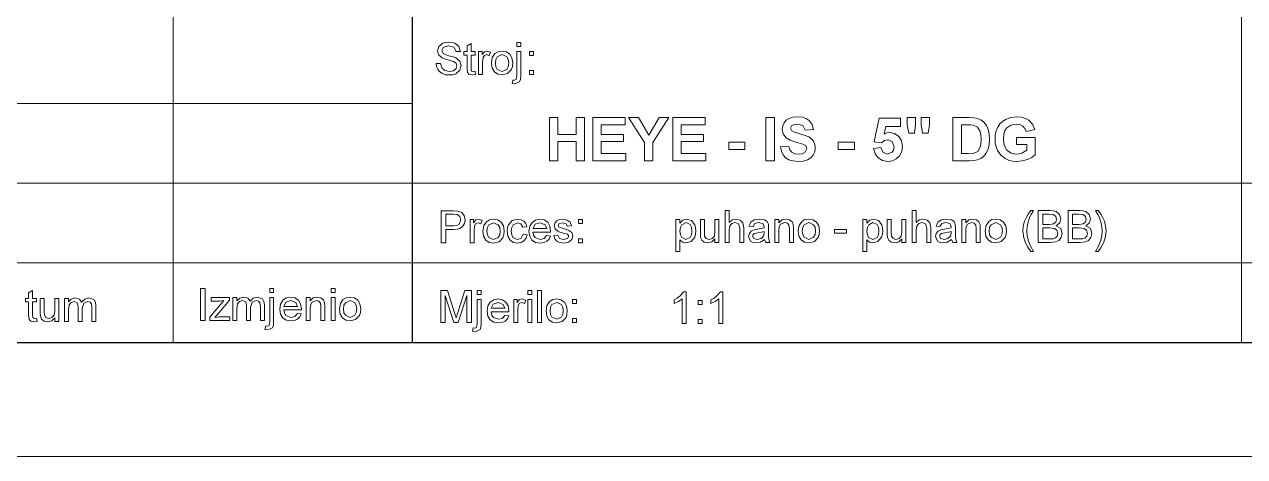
# Model space of a CAD drawing. Extents: x 0 to 297, y 0 to 420.
# Drawn here: x 207.2 to 260.7, y 0 to 19 of the extents above; entities that cross this region are included whole.
import ezdxf

# ---------------------------------------------------------------- set-up
doc = ezdxf.new("R2010")
doc.units = 0

msp = doc.modelspace()

# ---------------------------------------------------------------- linework, layer by layer
at = {"color": 7, "lineweight": 13}
for p, q in [((213.711, 40), (213.711, 5)), ((260.611, 40), (260.611, 5)), ((224.211, 15.5), (142.421, 15.5)), ((142.421, 12), (292, 12)), ((142.421, 8.5), (292, 8.5)), ((0, 0), (297, 0))]:
    msp.add_line(p, q, dxfattribs=at)
at = {"color": 7, "lineweight": 30}
for p, q in [((224.211, 40), (224.211, 5)), ((20, 5), (292, 5))]:
    msp.add_line(p, q, dxfattribs=at)
at = {"color": 7, "lineweight": 13}
for points in [[(225.256, 17.252), (225.45, 17.252), (225.505, 17.065), (225.638, 16.947), (225.841, 16.902), (226.018, 16.936), (226.132, 17.03), (226.17, 17.151), (226.134, 17.261), (226.015, 17.341), (225.781, 17.41), (225.625, 17.456), (225.52, 17.498), (225.365, 17.628), (225.314, 17.801), (225.374, 17.999), (225.548, 18.138), (225.669, 18.174), (225.803, 18.186), (225.948, 18.173), (226.075, 18.137), (226.257, 17.993), (226.325, 17.777), (226.131, 17.777), (226.04, 17.966), (225.81, 18.03), (225.581, 17.968), (225.508, 17.818), (225.56, 17.693), (225.65, 17.643), (225.822, 17.592), (226.002, 17.544), (226.12, 17.503), (226.305, 17.361), (226.364, 17.163), (226.3, 16.954), (226.118, 16.801), (225.991, 16.76), (225.849, 16.747), (225.676, 16.761), (225.533, 16.806), (225.419, 16.88), (225.332, 16.984), (225.277, 17.11)], [(226.967, 16.913), (226.986, 16.762), (226.856, 16.747), (226.711, 16.776), (226.638, 16.852), (226.617, 17.05), (226.617, 17.622), (226.481, 17.622), (226.481, 17.777), (226.617, 17.777), (226.617, 18.027), (226.792, 18.129), (226.792, 17.777), (226.967, 17.777), (226.967, 17.622), (226.792, 17.622), (226.792, 17.04), (226.801, 16.947), (226.831, 16.914), (226.891, 16.902)], [(227.122, 16.766), (227.122, 17.777), (227.278, 17.777), (227.278, 17.642), (227.38, 17.767), (227.483, 17.797), (227.647, 17.749), (227.591, 17.592), (227.476, 17.641), (227.383, 17.607), (227.324, 17.511), (227.297, 17.307), (227.297, 16.766)], [(227.686, 17.272), (227.725, 17.514), (227.84, 17.685), (227.983, 17.769), (228.154, 17.797), (228.34, 17.763), (228.489, 17.661), (228.587, 17.499), (228.62, 17.286), (228.605, 17.113), (228.562, 16.981), (228.394, 16.808), (228.154, 16.747), (227.964, 16.78), (227.815, 16.882), (227.719, 17.047)], [(228.589, 16.377), (228.621, 16.527), (228.697, 16.513), (228.77, 16.548), (228.795, 16.721), (228.795, 17.777), (228.97, 17.777), (228.97, 16.712), (228.958, 16.554), (228.922, 16.453), (228.72, 16.358)], [(228.795, 17.991), (228.795, 18.166), (228.97, 18.166), (228.97, 17.991)], [(229.351, 17.602), (229.351, 17.777), (229.526, 17.777), (229.526, 17.602)], [(227.861, 17.272), (227.882, 17.11), (227.944, 16.994), (228.154, 16.902), (228.362, 16.995), (228.424, 17.112), (228.445, 17.277), (228.424, 17.435), (228.361, 17.549), (228.154, 17.641), (227.944, 17.549), (227.882, 17.434)], [(229.351, 16.766), (229.351, 16.941), (229.526, 16.941), (229.526, 16.766)], [(230.238, 12.981), (230.238, 14.881), (230.608, 14.881), (230.608, 14.142), (231.4, 14.142), (231.4, 14.881), (231.769, 14.881), (231.769, 12.981), (231.4, 12.981), (231.4, 13.826), (230.608, 13.826), (230.608, 12.981)], [(232.138, 12.981), (232.138, 14.881), (233.563, 14.881), (233.563, 14.565), (232.508, 14.565), (232.508, 14.142), (233.484, 14.142), (233.484, 13.826), (232.508, 13.826), (232.508, 13.298), (233.59, 13.298), (233.59, 12.981)], [(234.408, 12.981), (234.408, 13.781), (233.709, 14.881), (234.141, 14.881), (234.592, 14.099), (235.044, 14.881), (235.477, 14.881), (234.777, 13.778), (234.777, 12.981)], [(235.648, 12.981), (235.648, 14.881), (237.073, 14.881), (237.073, 14.565), (236.018, 14.565), (236.018, 14.142), (236.994, 14.142), (236.994, 13.826), (236.018, 13.826), (236.018, 13.298), (237.1, 13.298), (237.1, 12.981)], [(239.738, 12.981), (239.738, 14.881), (240.108, 14.881), (240.108, 12.981)], [(240.372, 13.588), (240.741, 13.615), (240.792, 13.461), (240.878, 13.355), (241, 13.292), (241.158, 13.272), (241.321, 13.29), (241.438, 13.347), (241.533, 13.523), (241.494, 13.634), (241.357, 13.713), (241.248, 13.746), (241.053, 13.799), (240.793, 13.887), (240.624, 13.991), (240.494, 14.165), (240.451, 14.375), (240.471, 14.516), (240.53, 14.648), (240.627, 14.76), (240.759, 14.841), (240.924, 14.891), (241.12, 14.908), (241.331, 14.891), (241.505, 14.84), (241.64, 14.757), (241.773, 14.58), (241.823, 14.353), (241.454, 14.327), (241.354, 14.529), (241.125, 14.591), (240.984, 14.574), (240.878, 14.524), (240.82, 14.408), (240.876, 14.295), (240.997, 14.233), (241.22, 14.167), (241.457, 14.098), (241.624, 14.028), (241.74, 13.945), (241.828, 13.837), (241.884, 13.701), (241.902, 13.537), (241.88, 13.38), (241.812, 13.234), (241.704, 13.11), (241.558, 13.024), (241.374, 12.972), (241.149, 12.955), (240.929, 12.973), (240.746, 13.027), (240.6, 13.117), (240.49, 13.241), (240.414, 13.398)], [(244.462, 13.521), (244.779, 13.562), (244.878, 13.35), (245.067, 13.272), (245.274, 13.353), (245.338, 13.455), (245.359, 13.598), (245.283, 13.828), (245.083, 13.905), (244.938, 13.872), (244.809, 13.773), (244.488, 13.814), (244.7, 14.855), (245.65, 14.855), (245.65, 14.485), (244.998, 14.485), (244.928, 14.154), (245.047, 14.205), (245.169, 14.222), (245.385, 14.179), (245.566, 14.05), (245.688, 13.853), (245.729, 13.606), (245.695, 13.39), (245.594, 13.199), (245.455, 13.063), (245.285, 12.982), (245.084, 12.955), (244.847, 12.993), (244.659, 13.108), (244.527, 13.288)], [(246.004, 14.195), (245.94, 14.555), (245.94, 14.881), (246.309, 14.881), (246.309, 14.555), (246.254, 14.195)], [(246.611, 14.195), (246.547, 14.555), (246.547, 14.881), (246.916, 14.881), (246.916, 14.555), (246.861, 14.195)], [(247.945, 14.881), (248.654, 14.881), (248.865, 14.872), (249.019, 14.845), (249.176, 14.777), (249.309, 14.67), (249.415, 14.53), (249.492, 14.362), (249.539, 14.159), (249.555, 13.913), (249.54, 13.695), (249.496, 13.509), (249.409, 13.321), (249.29, 13.173), (249.172, 13.086), (249.018, 13.021), (248.868, 12.991), (248.675, 12.981), (247.945, 12.981)], [(248.315, 14.565), (248.315, 13.298), (248.622, 13.298), (248.87, 13.316), (249.036, 13.396), (249.144, 13.58), (249.175, 13.732), (249.186, 13.93), (249.175, 14.126), (249.144, 14.271), (249.027, 14.456), (248.837, 14.546), (248.71, 14.56), (248.5, 14.565)], [(250.743, 13.694), (250.743, 14.01), (251.561, 14.01), (251.561, 13.239), (251.414, 13.133), (251.213, 13.041), (250.984, 12.976), (250.752, 12.955), (250.563, 12.969), (250.391, 13.01), (250.235, 13.079), (250.042, 13.23), (249.904, 13.435), (249.842, 13.593), (249.805, 13.761), (249.793, 13.938), (249.806, 14.127), (249.848, 14.302), (249.916, 14.462), (250.011, 14.603), (250.132, 14.72), (250.278, 14.814), (250.482, 14.884), (250.73, 14.908), (250.948, 14.891), (251.131, 14.842), (251.28, 14.76), (251.442, 14.585), (251.534, 14.353), (251.165, 14.274), (251.105, 14.406), (251.01, 14.506), (250.882, 14.57), (250.725, 14.591), (250.494, 14.551), (250.315, 14.43), (250.23, 14.306), (250.179, 14.147), (250.162, 13.954), (250.179, 13.745), (250.231, 13.575), (250.318, 13.442), (250.498, 13.314), (250.726, 13.272), (250.85, 13.284), (250.976, 13.321), (251.191, 13.441), (251.191, 13.694)], [(238.102, 13.483), (238.102, 13.799), (238.815, 13.799), (238.815, 13.483)], [(242.905, 13.483), (242.905, 13.799), (243.618, 13.799), (243.618, 13.483)], [(225.484, 9.388), (225.484, 10.788), (226.002, 10.788), (226.212, 10.775), (226.382, 10.71), (226.492, 10.578), (226.534, 10.39), (226.506, 10.228), (226.423, 10.093), (226.269, 10.002), (226.026, 9.971), (225.678, 9.971), (225.678, 9.388)], [(237.947, 9.395), (237.947, 10.795), (238.122, 10.795), (238.122, 10.279), (238.255, 10.389), (238.419, 10.426), (238.611, 10.381), (238.728, 10.259), (238.763, 10.034), (238.763, 9.395), (238.588, 9.395), (238.588, 10.028), (238.534, 10.212), (238.381, 10.27), (238.242, 10.231), (238.149, 10.125), (238.122, 9.941), (238.122, 9.395)], [(246.152, 9.395), (246.152, 10.795), (246.327, 10.795), (246.327, 10.279), (246.46, 10.389), (246.625, 10.426), (246.817, 10.381), (246.934, 10.259), (246.969, 10.034), (246.969, 9.395), (246.794, 9.395), (246.794, 10.028), (246.74, 10.212), (246.587, 10.27), (246.448, 10.231), (246.355, 10.125), (246.327, 9.941), (246.327, 9.395)], [(251.363, 9.006), (251.228, 9.196), (251.115, 9.416), (251.039, 9.654), (251.013, 9.901), (251.032, 10.118), (251.089, 10.326), (251.159, 10.483), (251.25, 10.639), (251.363, 10.795), (251.48, 10.795), (251.382, 10.629), (251.324, 10.518), (251.271, 10.387), (251.23, 10.251), (251.199, 10.076), (251.188, 9.901), (251.206, 9.677), (251.261, 9.453), (251.352, 9.229), (251.48, 9.006)], [(251.694, 9.395), (251.694, 10.795), (252.22, 10.795), (252.365, 10.784), (252.478, 10.752), (252.63, 10.62), (252.685, 10.433), (252.634, 10.263), (252.478, 10.134), (252.675, 10.008), (252.744, 9.798), (252.702, 9.616), (252.601, 9.487), (252.448, 9.418), (252.224, 9.395)], [(252.997, 9.395), (252.997, 10.795), (253.523, 10.795), (253.668, 10.784), (253.781, 10.752), (253.933, 10.62), (253.988, 10.433), (253.937, 10.263), (253.781, 10.134), (253.978, 10.008), (254.047, 9.798), (254.005, 9.616), (253.903, 9.487), (253.751, 9.418), (253.527, 9.395)], [(254.319, 9.006), (254.202, 9.006), (254.33, 9.229), (254.421, 9.453), (254.476, 9.677), (254.494, 9.901), (254.483, 10.075), (254.452, 10.248), (254.412, 10.385), (254.359, 10.516), (254.301, 10.627), (254.202, 10.795), (254.319, 10.795), (254.432, 10.639), (254.523, 10.483), (254.593, 10.326), (254.65, 10.118), (254.669, 9.901), (254.643, 9.654), (254.567, 9.416), (254.454, 9.196)], [(225.678, 10.127), (226.024, 10.127), (226.17, 10.144), (226.267, 10.194), (226.339, 10.384), (226.297, 10.536), (226.185, 10.62), (226.02, 10.632), (225.678, 10.632)], [(226.747, 9.388), (226.747, 10.399), (226.903, 10.399), (226.903, 10.264), (227.005, 10.388), (227.108, 10.418), (227.272, 10.37), (227.217, 10.214), (227.101, 10.263), (227.008, 10.228), (226.949, 10.133), (226.922, 9.928), (226.922, 9.388)], [(227.311, 9.893), (227.35, 10.136), (227.465, 10.307), (227.608, 10.391), (227.779, 10.418), (227.965, 10.385), (228.114, 10.283), (228.212, 10.121), (228.245, 9.908), (228.23, 9.734), (228.187, 9.603), (228.019, 9.43), (227.779, 9.368), (227.589, 9.402), (227.44, 9.504), (227.344, 9.669)], [(227.486, 9.894), (227.507, 9.732), (227.569, 9.616), (227.779, 9.524), (227.987, 9.617), (228.049, 9.734), (228.07, 9.899), (228.049, 10.057), (227.986, 10.171), (227.779, 10.263), (227.569, 10.171), (227.507, 10.056)], [(229.081, 9.757), (229.256, 9.738), (229.207, 9.583), (229.115, 9.466), (228.989, 9.393), (228.838, 9.368), (228.652, 9.402), (228.506, 9.503), (228.412, 9.667), (228.381, 9.89), (228.394, 10.042), (228.435, 10.174), (228.598, 10.357), (228.837, 10.418), (228.985, 10.397), (229.104, 10.332), (229.189, 10.228), (229.236, 10.088), (229.061, 10.068), (228.98, 10.214), (228.838, 10.263), (228.634, 10.174), (228.575, 10.06), (228.556, 9.894), (228.575, 9.727), (228.632, 9.612), (228.832, 9.524), (228.997, 9.581)], [(230.109, 9.699), (230.281, 9.68), (230.22, 9.548), (230.122, 9.45), (229.99, 9.389), (229.826, 9.368), (229.623, 9.402), (229.466, 9.504), (229.367, 9.667), (229.334, 9.885), (229.367, 10.11), (229.468, 10.278), (229.622, 10.383), (229.816, 10.418), (230.005, 10.384), (230.155, 10.282), (230.253, 10.119), (230.286, 9.9), (230.285, 9.855), (229.509, 9.855), (229.538, 9.713), (229.607, 9.609), (229.829, 9.524), (229.998, 9.566)], [(229.509, 10.01), (230.111, 10.01), (230.042, 10.177), (229.815, 10.263), (229.604, 10.194)], [(230.422, 9.699), (230.597, 9.718), (230.676, 9.574), (230.855, 9.524), (231.027, 9.568), (231.084, 9.672), (231.019, 9.756), (230.843, 9.809), (230.693, 9.854), (230.594, 9.892), (230.48, 9.989), (230.442, 10.125), (230.472, 10.251), (230.555, 10.348), (230.662, 10.398), (230.807, 10.418), (231.012, 10.383), (231.142, 10.288), (231.2, 10.127), (231.025, 10.107), (230.964, 10.222), (230.82, 10.263), (230.664, 10.227), (230.617, 10.144), (230.636, 10.089), (230.697, 10.048), (230.838, 10.007), (230.985, 9.963), (231.087, 9.928), (231.213, 9.837), (231.259, 9.69), (231.209, 9.528), (231.065, 9.41), (230.853, 9.368), (230.68, 9.389), (230.554, 9.452), (230.47, 9.555)], [(231.511, 10.224), (231.511, 10.399), (231.686, 10.399), (231.686, 10.224)], [(235.788, 9.006), (235.788, 10.406), (235.963, 10.406), (235.963, 10.251), (236.084, 10.382), (236.248, 10.426), (236.469, 10.359), (236.614, 10.172), (236.651, 10.046), (236.663, 9.908), (236.649, 9.762), (236.608, 9.63), (236.448, 9.441), (236.226, 9.376), (236.074, 9.415), (235.963, 9.516), (235.963, 9.006)], [(235.963, 9.892), (235.982, 9.732), (236.039, 9.619), (236.222, 9.531), (236.41, 9.622), (236.469, 9.739), (236.488, 9.905), (236.469, 10.065), (236.412, 10.179), (236.23, 10.27), (236.044, 10.173), (235.983, 10.055)], [(237.499, 9.395), (237.499, 9.554), (237.365, 9.42), (237.19, 9.376), (237.03, 9.41), (236.919, 9.496), (236.868, 9.622), (236.858, 9.782), (236.858, 10.406), (237.033, 10.406), (237.033, 9.853), (237.043, 9.674), (237.11, 9.569), (237.237, 9.531), (237.378, 9.57), (237.472, 9.676), (237.499, 9.871), (237.499, 10.406), (237.674, 10.406), (237.674, 9.395)], [(239.677, 9.531), (239.493, 9.411), (239.311, 9.376), (239.169, 9.396), (239.064, 9.456), (238.977, 9.664), (239.01, 9.798), (239.095, 9.896), (239.214, 9.952), (239.361, 9.978), (239.536, 10.005), (239.657, 10.037), (239.658, 10.078), (239.611, 10.216), (239.424, 10.27), (239.253, 10.231), (239.172, 10.095), (238.997, 10.114), (239.072, 10.288), (239.225, 10.39), (239.457, 10.426), (239.669, 10.395), (239.79, 10.317), (239.844, 10.199), (239.852, 10.046), (239.852, 9.829), (239.855, 9.64), (239.864, 9.531), (239.91, 9.395), (239.735, 9.395)], [(240.124, 9.395), (240.124, 10.406), (240.299, 10.406), (240.299, 10.263), (240.43, 10.385), (240.609, 10.426), (240.77, 10.393), (240.881, 10.307), (240.932, 10.181), (240.941, 10.015), (240.941, 9.395), (240.766, 9.395), (240.766, 10.003), (240.747, 10.158), (240.677, 10.239), (240.561, 10.27), (240.377, 10.201), (240.319, 10.102), (240.299, 9.941), (240.299, 9.395)], [(241.155, 9.901), (241.193, 10.143), (241.309, 10.314), (241.451, 10.398), (241.622, 10.426), (241.809, 10.392), (241.958, 10.29), (242.056, 10.128), (242.088, 9.915), (242.074, 9.741), (242.03, 9.61), (241.863, 9.437), (241.622, 9.376), (241.433, 9.409), (241.284, 9.511), (241.187, 9.676)], [(241.33, 9.901), (241.351, 9.739), (241.413, 9.623), (241.622, 9.531), (241.83, 9.624), (241.892, 9.741), (241.913, 9.906), (241.892, 10.064), (241.83, 10.178), (241.622, 10.27), (241.413, 10.178), (241.351, 10.063)], [(243.994, 9.006), (243.994, 10.406), (244.169, 10.406), (244.169, 10.251), (244.29, 10.382), (244.453, 10.426), (244.675, 10.359), (244.82, 10.172), (244.857, 10.046), (244.869, 9.908), (244.855, 9.762), (244.814, 9.63), (244.653, 9.441), (244.432, 9.376), (244.28, 9.415), (244.169, 9.516), (244.169, 9.006)], [(244.169, 9.892), (244.188, 9.732), (244.245, 9.619), (244.428, 9.531), (244.616, 9.622), (244.674, 9.739), (244.694, 9.905), (244.675, 10.065), (244.618, 10.179), (244.436, 10.27), (244.25, 10.173), (244.189, 10.055)], [(245.705, 9.395), (245.705, 9.554), (245.571, 9.42), (245.396, 9.376), (245.235, 9.41), (245.124, 9.496), (245.073, 9.622), (245.063, 9.782), (245.063, 10.406), (245.238, 10.406), (245.238, 9.853), (245.249, 9.674), (245.316, 9.569), (245.442, 9.531), (245.584, 9.57), (245.677, 9.676), (245.705, 9.871), (245.705, 10.406), (245.88, 10.406), (245.88, 9.395)], [(247.883, 9.531), (247.699, 9.411), (247.516, 9.376), (247.374, 9.396), (247.269, 9.456), (247.183, 9.664), (247.215, 9.798), (247.301, 9.896), (247.42, 9.952), (247.567, 9.978), (247.741, 10.005), (247.862, 10.037), (247.863, 10.078), (247.817, 10.216), (247.63, 10.27), (247.459, 10.231), (247.377, 10.095), (247.202, 10.114), (247.278, 10.288), (247.431, 10.39), (247.663, 10.426), (247.875, 10.395), (247.995, 10.317), (248.049, 10.199), (248.058, 10.046), (248.058, 9.829), (248.061, 9.64), (248.069, 9.531), (248.116, 9.395), (247.941, 9.395)], [(248.33, 9.395), (248.33, 10.406), (248.505, 10.406), (248.505, 10.263), (248.636, 10.385), (248.814, 10.426), (248.976, 10.393), (249.086, 10.307), (249.137, 10.181), (249.147, 10.015), (249.147, 9.395), (248.972, 9.395), (248.972, 10.003), (248.952, 10.158), (248.883, 10.239), (248.766, 10.27), (248.582, 10.201), (248.524, 10.102), (248.505, 9.941), (248.505, 9.395)], [(249.36, 9.901), (249.399, 10.143), (249.514, 10.314), (249.657, 10.398), (249.828, 10.426), (250.014, 10.392), (250.163, 10.29), (250.261, 10.128), (250.294, 9.915), (250.279, 9.741), (250.236, 9.61), (250.068, 9.437), (249.828, 9.376), (249.638, 9.409), (249.489, 9.511), (249.393, 9.676)], [(249.535, 9.901), (249.556, 9.739), (249.619, 9.623), (249.828, 9.531), (250.036, 9.624), (250.098, 9.741), (250.119, 9.906), (250.098, 10.064), (250.035, 10.178), (249.828, 10.27), (249.619, 10.178), (249.556, 10.063)], [(251.888, 10.192), (252.182, 10.192), (252.353, 10.21), (252.456, 10.283), (252.491, 10.412), (252.459, 10.542), (252.366, 10.619), (252.16, 10.639), (251.888, 10.639)], [(253.191, 10.192), (253.484, 10.192), (253.656, 10.21), (253.759, 10.283), (253.794, 10.412), (253.761, 10.542), (253.669, 10.619), (253.462, 10.639), (253.191, 10.639)], [(239.658, 9.881), (239.544, 9.85), (239.386, 9.824), (239.241, 9.794), (239.175, 9.744), (239.152, 9.672), (239.202, 9.571), (239.35, 9.531), (239.52, 9.573), (239.63, 9.679), (239.657, 9.827)], [(242.749, 9.803), (242.749, 9.959), (243.274, 9.959), (243.274, 9.803)], [(247.863, 9.881), (247.75, 9.85), (247.592, 9.824), (247.446, 9.794), (247.381, 9.744), (247.358, 9.672), (247.408, 9.571), (247.555, 9.531), (247.726, 9.573), (247.836, 9.679), (247.862, 9.827)], [(251.888, 9.551), (252.227, 9.551), (252.35, 9.557), (252.454, 9.596), (252.522, 9.674), (252.549, 9.794), (252.51, 9.931), (252.401, 10.013), (252.202, 10.037), (251.888, 10.037)], [(253.191, 9.551), (253.53, 9.551), (253.652, 9.557), (253.757, 9.596), (253.825, 9.674), (253.852, 9.794), (253.812, 9.931), (253.704, 10.013), (253.505, 10.037), (253.191, 10.037)], [(231.511, 9.388), (231.511, 9.563), (231.686, 9.563), (231.686, 9.388)], [(207.719, 6.077), (207.738, 5.926), (207.608, 5.911), (207.462, 5.94), (207.39, 6.017), (207.369, 6.215), (207.369, 6.786), (207.232, 6.786), (207.232, 6.942), (207.369, 6.942), (207.369, 7.192), (207.544, 7.294), (207.544, 6.942), (207.719, 6.942), (207.719, 6.786), (207.544, 6.786), (207.544, 6.205), (207.553, 6.112), (207.583, 6.079), (207.642, 6.067)], [(214.918, 5.971), (214.918, 7.371), (215.113, 7.371), (215.113, 5.971)], [(215.326, 5.971), (215.326, 6.118), (215.941, 6.846), (215.764, 6.827), (215.385, 6.827), (215.385, 6.982), (216.182, 6.982), (216.182, 6.867), (215.642, 6.227), (215.541, 6.107), (215.75, 6.127), (216.201, 6.127), (216.201, 5.971)], [(216.338, 5.971), (216.338, 6.982), (216.512, 6.982), (216.512, 6.83), (216.636, 6.955), (216.81, 7.002), (216.99, 6.953), (217.088, 6.818), (217.227, 6.956), (217.403, 7.002), (217.636, 6.919), (217.698, 6.813), (217.718, 6.663), (217.718, 5.971), (217.543, 5.971), (217.543, 6.601), (217.526, 6.747), (217.466, 6.819), (217.363, 6.846), (217.186, 6.776), (217.115, 6.552), (217.115, 5.971), (216.94, 5.971), (216.94, 6.621), (216.898, 6.79), (216.762, 6.846), (216.629, 6.809), (216.54, 6.698), (216.512, 6.49), (216.512, 5.971)], [(217.745, 5.582), (217.777, 5.732), (217.854, 5.719), (217.927, 5.753), (217.951, 5.926), (217.951, 6.982), (218.126, 6.982), (218.126, 5.918), (218.114, 5.76), (218.079, 5.658), (217.877, 5.563)], [(217.951, 7.196), (217.951, 7.371), (218.126, 7.371), (218.126, 7.196)], [(219.166, 6.282), (219.338, 6.263), (219.277, 6.132), (219.179, 6.033), (219.047, 5.972), (218.883, 5.952), (218.68, 5.986), (218.524, 6.088), (218.424, 6.251), (218.391, 6.468), (218.424, 6.693), (218.525, 6.862), (218.679, 6.967), (218.873, 7.002), (219.062, 6.968), (219.212, 6.866), (219.311, 6.702), (219.343, 6.483), (219.343, 6.438), (218.566, 6.438), (218.595, 6.297), (218.665, 6.193), (218.887, 6.107), (219.055, 6.149)], [(219.557, 5.971), (219.557, 6.982), (219.732, 6.982), (219.732, 6.839), (219.863, 6.961), (220.042, 7.002), (220.203, 6.969), (220.314, 6.883), (220.365, 6.757), (220.374, 6.591), (220.374, 5.971), (220.199, 5.971), (220.199, 6.579), (220.18, 6.734), (220.11, 6.816), (219.994, 6.846), (219.81, 6.778), (219.752, 6.678), (219.732, 6.517), (219.732, 5.971)], [(220.646, 7.196), (220.646, 7.371), (220.821, 7.371), (220.821, 7.196)], [(220.646, 5.971), (220.646, 6.982), (220.821, 6.982), (220.821, 5.971)], [(221.016, 6.477), (221.054, 6.72), (221.169, 6.89), (221.312, 6.974), (221.483, 7.002), (221.67, 6.968), (221.819, 6.866), (221.916, 6.704), (221.949, 6.491), (221.935, 6.318), (221.891, 6.186), (221.723, 6.013), (221.483, 5.952), (221.294, 5.986), (221.145, 6.087), (221.048, 6.252)], [(225.464, 5.888), (225.464, 7.288), (225.753, 7.288), (226.071, 6.303), (226.135, 6.096), (226.205, 6.32), (226.52, 7.288), (226.806, 7.288), (226.806, 5.888), (226.611, 5.888), (226.611, 7.074), (226.231, 5.888), (226.036, 5.888), (225.659, 7.074), (225.659, 5.888)], [(227.059, 7.113), (227.059, 7.288), (227.234, 7.288), (227.234, 7.113)], [(229.287, 7.113), (229.287, 7.288), (229.462, 7.288), (229.462, 7.113)], [(229.715, 5.888), (229.715, 7.288), (229.89, 7.288), (229.89, 5.888)], [(236.234, 5.835), (236.059, 5.835), (236.059, 6.926), (235.893, 6.808), (235.709, 6.719), (235.709, 6.885), (235.846, 6.959), (235.965, 7.048), (236.121, 7.235), (236.234, 7.235)], [(237.848, 5.835), (237.673, 5.835), (237.673, 6.926), (237.507, 6.808), (237.323, 6.719), (237.323, 6.885), (237.46, 6.959), (237.579, 7.048), (237.735, 7.235), (237.848, 7.235)], [(208.516, 5.931), (208.516, 6.09), (208.382, 5.956), (208.207, 5.911), (208.046, 5.946), (207.935, 6.031), (207.884, 6.158), (207.874, 6.318), (207.874, 6.942), (208.049, 6.942), (208.049, 6.388), (208.059, 6.21), (208.126, 6.105), (208.253, 6.067), (208.395, 6.106), (208.488, 6.212), (208.516, 6.407), (208.516, 6.942), (208.691, 6.942), (208.691, 5.931)], [(208.944, 5.931), (208.944, 6.942), (209.119, 6.942), (209.119, 6.79), (209.242, 6.914), (209.416, 6.961), (209.596, 6.913), (209.694, 6.778), (209.833, 6.915), (210.009, 6.961), (210.243, 6.878), (210.304, 6.773), (210.324, 6.623), (210.324, 5.931), (210.149, 5.931), (210.149, 6.56), (210.132, 6.706), (210.072, 6.778), (209.969, 6.806), (209.792, 6.736), (209.721, 6.511), (209.721, 5.931), (209.546, 5.931), (209.546, 6.58), (209.505, 6.749), (209.368, 6.806), (209.235, 6.768), (209.146, 6.658), (209.119, 6.449), (209.119, 5.931)], [(218.566, 6.594), (219.168, 6.594), (219.099, 6.76), (218.873, 6.846), (218.661, 6.777)], [(221.191, 6.477), (221.211, 6.315), (221.274, 6.2), (221.483, 6.107), (221.691, 6.2), (221.753, 6.317), (221.774, 6.483), (221.753, 6.64), (221.69, 6.754), (221.483, 6.846), (221.274, 6.755), (221.211, 6.639)], [(226.853, 5.498), (226.884, 5.649), (226.961, 5.635), (227.034, 5.67), (227.059, 5.842), (227.059, 6.899), (227.234, 6.899), (227.234, 5.834), (227.222, 5.676), (227.186, 5.575), (226.984, 5.48)], [(228.274, 6.199), (228.445, 6.18), (228.384, 6.048), (228.286, 5.95), (228.154, 5.889), (227.99, 5.868), (227.787, 5.902), (227.631, 6.004), (227.531, 6.167), (227.498, 6.385), (227.531, 6.61), (227.632, 6.778), (227.786, 6.883), (227.981, 6.918), (228.169, 6.884), (228.319, 6.782), (228.418, 6.619), (228.451, 6.4), (228.45, 6.355), (227.673, 6.355), (227.703, 6.213), (227.772, 6.109), (227.994, 6.024), (228.163, 6.066)], [(227.673, 6.51), (228.276, 6.51), (228.206, 6.677), (227.98, 6.763), (227.768, 6.694)], [(228.665, 5.888), (228.665, 6.899), (228.82, 6.899), (228.82, 6.764), (228.922, 6.888), (229.025, 6.918), (229.19, 6.87), (229.134, 6.714), (229.018, 6.763), (228.925, 6.728), (228.866, 6.633), (228.84, 6.428), (228.84, 5.888)], [(229.287, 5.888), (229.287, 6.899), (229.462, 6.899), (229.462, 5.888)], [(230.084, 6.393), (230.122, 6.636), (230.238, 6.807), (230.38, 6.891), (230.551, 6.918), (230.738, 6.885), (230.887, 6.783), (230.985, 6.621), (231.017, 6.408), (231.003, 6.234), (230.96, 6.103), (230.792, 5.93), (230.551, 5.868), (230.362, 5.902), (230.213, 6.004), (230.116, 6.169)], [(230.259, 6.394), (230.28, 6.232), (230.342, 6.116), (230.551, 6.024), (230.759, 6.117), (230.822, 6.234), (230.842, 6.399), (230.821, 6.557), (230.759, 6.671), (230.551, 6.763), (230.342, 6.671), (230.28, 6.556)], [(231.251, 6.724), (231.251, 6.899), (231.426, 6.899), (231.426, 6.724)], [(236.759, 6.671), (236.759, 6.846), (236.934, 6.846), (236.934, 6.671)], [(231.251, 5.888), (231.251, 6.063), (231.426, 6.063), (231.426, 5.888)], [(236.759, 5.835), (236.759, 6.01), (236.934, 6.01), (236.934, 5.835)]]:
    msp.add_lwpolyline(points, close=True, dxfattribs=at)

doc.saveas('drawing.dxf')
